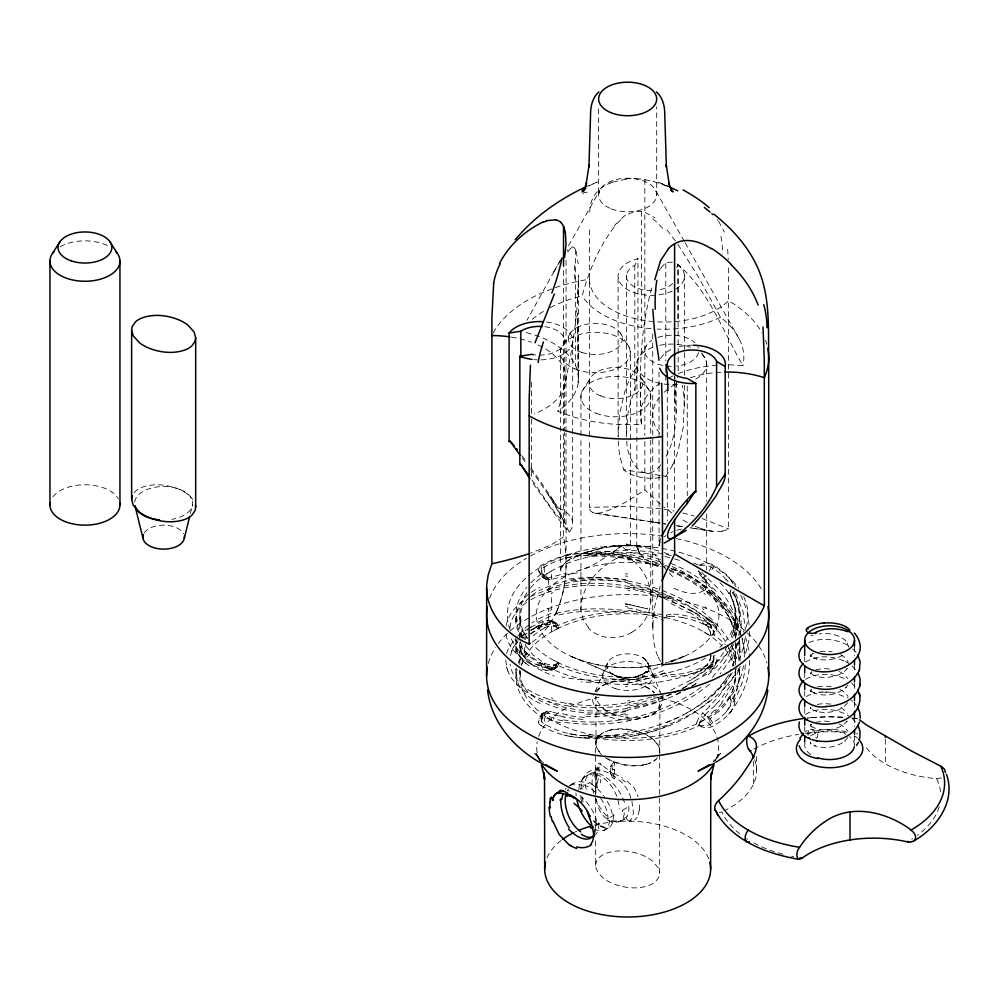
<?xml version="1.0" encoding="UTF-8"?>
<svg xmlns="http://www.w3.org/2000/svg" width="999" height="999" viewBox="0 0 999 999"><rect width="100%" height="100%" fill="white"/><g stroke="black" fill="none" stroke-linecap="round" stroke-linejoin="round"><path stroke-width="0.75" stroke-dasharray="5 3.75" d="M521.715 638.124A5.42 3.134 0 0 1 522.102 637.812A2.385 1.374 0 0 1 522.964 637.537C516.758 631.605 514.735 622.627 515.946 614.31M566.058 260.377L566.008 431.431M588.511 627.647L583.216 619.642L580.943 610.352L580.956 437.125M580.956 435.564L580.956 394.992L582.042 391.358L589.847 379.008M659.64 754.382L659.64 873.238L658.99 876.835L655.794 881.418A23.027 13.299 0 0 1 648.476 885.638C636.738 889.547 623.688 888.024 612.387 883.403A43.606 25.175 0 0 1 603.321 878.158L598.314 873.064L595.766 867.394L595.591 840.796M595.591 829.982L595.591 785.177L595.591 786.213M626.535 436.888L626.46 275.062M630.381 545.117L630.381 441.046M630.381 439.485L630.381 352.497L629.645 348.364L620.092 332.779M636.75 546.803L636.975 361.988L638.486 358.017L646.166 345.916M652.722 627.659L652.734 330.207M678.021 319.043L678.021 264.847L676.76 267.557M722.327 531.093A62.113 34.64 55.4 0 0 728.621 528.883L728.608 372.003M728.608 369.155L728.421 265.996M739.372 638.623L739.36 654.095M739.372 675.274L739.36 667.419M515.946 621.952L515.959 621.053M651.798 287.962C639.572 332.13 638.935 378.721 641.683 424.163A116.159 67.07 0 0 1 557.854 411.188A87.125 50.3 0 0 0 525.861 332.467M735.526 652.434L735.501 654.058M739.372 615.746L739.36 623.613M519.792 652.434L519.817 651.585M589.51 229.857L589.497 436.051M657.779 697.027L659.914 703.708L659.752 752.971C660.701 747.09 656.555 741.882 652.185 738.486A43.606 25.175 0 0 0 643.106 733.241C632.479 728.87 620.367 727.309 609.165 730.394M595.866 784.315L596.066 776.173M676.173 382.942L676.173 412.412C675.998 428.608 672.739 445.167 664.56 459.303M848.713 646.316L848.713 647.09L847.027 642.095L847.389 642.732L844.58 639.672C837.362 634.203 827.721 632.604 818.905 634.015M744.355 657.08L744.068 648.501L742.157 637.874M578.483 281.094C577.297 325.112 569.567 368.806 557.854 411.188M735.501 623.563L735.526 621.952A113.099 83.641 0.2 0 0 729.944 593.006M652.747 625.324L654.77 606.443L660.739 584.178M595.841 771.44L595.604 777.534M739.347 640.496L737.599 653.508L733.641 665.247M745.316 664.635C744.492 682.379 736.625 699.225 725.336 712.737A73.164 42.245 0 0 1 718.818 718.83L710.976 724.1A9.953 5.744 0 0 1 696.89 724.1M515.959 651.535L515.946 652.434L515.946 638.598M519.817 621.091L521.353 629.195L526.573 636.763A2.298 1.336 0 0 0 525.811 637.05M631.73 632.267C643.806 625.774 651.348 612.187 650.836 598.538A49.413 44.655 29.2 0 0 634.04 561.45M749.662 660.277C749.837 680.082 741.183 699.05 728.833 714.048A75.774 43.744 0 0 1 722.065 720.354L713.948 725.823A10.315 5.957 0 0 1 699.362 725.823M659.914 703.708L657.941 709.777A23.489 13.561 0 0 1 645.104 717.207L630.719 718.194L615.771 715.084A29.046 16.771 0 0 1 601.498 706.842L597.102 701.036L595.879 696.44L596.041 745.291L597.427 749.1L601.71 754.457M577.447 302.297L578.533 275.125L578.246 382.717L577.534 312.987L578.471 376.773M589.86 212.35C589.223 199.263 597.739 187.3 610.177 183.192M595.641 772.864L595.591 775.861L595.591 754.332M749.537 631.393L748.963 640.334L744.804 656.48M716.97 660.489C713.848 674.712 695.279 678.783 685.002 686.6M555.769 667.282L555.956 664.847A10.315 5.957 0 0 1 541.371 664.847C532.867 659.715 523.913 653.121 520.854 643.219M639.497 810.039L639.348 803.246A73.439 59.241 -6.1 0 0 639.06 801.398M740.059 661.176L740.321 652.809L739.148 642.407M541.433 719.892L542.807 715.009L547.002 711.113M595.591 752.796L595.741 741.733L598.389 736.625M595.591 865.509L596.228 861.912L599.437 857.329A23.027 13.299 0 0 1 606.755 853.109C618.481 849.212 631.53 850.723 642.832 855.344A43.606 25.175 0 0 1 651.91 860.589L658.079 867.544L659.64 873.238M659.477 753.134C660.426 747.24 656.281 742.045 651.91 738.636A43.606 25.175 0 0 0 642.832 733.403L627.497 729.345L614.697 729.307M713.86 659.527L712.749 663.686L710.239 666.758L701.61 670.716L684.115 675.674L669.542 676.635A5.42 3.134 0 0 1 667.107 675.973M636.738 546.715L645.916 547.652L661.176 551.585M744.917 638.898L743.094 648.738L738.049 662.487M506.143 625.973C507.779 614.273 516.783 604.907 526.573 599.063M509.977 627.859C510.876 617.257 518.144 608.391 526.573 602.459M626.398 433.129L627.971 413.249L630.769 401.273L634.802 390.484L637.949 367.045L637.949 258.654A33.192 19.156 0 0 0 621.952 285.165A33.192 19.156 0 0 0 668.918 292.432A33.192 19.156 0 0 0 678.021 264.847L678.196 373.389M676.173 412.412L674.874 396.69L677.572 375.337M598.314 778.608L596.153 787.824L595.604 778.059M740.259 634.153C742.694 619.88 739.859 604.982 733.154 592.22A5.42 3.134 0 0 0 734.277 590.933M524.35 639.435L524.637 638.373A5.232 3.022 0 0 1 525.749 637.025M743.506 665.659C741.196 679.882 734.265 693.019 725.037 703.97M713.174 659.427L713.523 657.567A9.615 5.032 -64.3 0 0 713.611 656.231A111.713 64.498 0 0 0 717.757 653.159M510.427 655.531L513.224 647.489L518.843 639.622M660.626 538.511A109.528 25.237 -39.6 0 0 659.515 541.808L659.078 546.078A33.192 19.156 0 0 1 660.489 541.62M596.665 769.405L597.902 767.182L598.813 770.753M735.526 638.186C739.173 623.051 736.725 606.755 729.507 593.006A5.232 3.022 0 0 0 730.631 591.67M738.698 669.492L732.791 685.814L721.69 702.647M190.397 513.623L192.545 504.92M659.527 541.795L659.078 546.078L659.04 438.911M542.145 714.622L541.795 715.996A9.615 5.032 64.3 0 0 541.708 717.207A111.713 64.498 0 0 1 516.383 670.229M550.312 307.555A116.159 67.07 0 0 1 582.142 295.879C588.836 271.166 598.876 246.853 614.622 226.473M738.348 642.432L731.33 658.578L720.279 673.751M733.915 643.905L725.449 661.425L712.15 677.622M506.605 653.433L509.128 647.002L517.07 636.65M730.681 591.683L731.018 589.485M556.081 612.699C566.82 589.098 568.244 562.137 563.536 536.875L563.536 432.53M557.055 610.526C563.086 596.465 565.721 581.131 566.071 565.884L566.008 432.979M595.154 691.633L608.066 661.912M511.488 651.423L512.237 649.712M512.462 649.188L513.224 647.489M651.698 290.572A24.888 14.373 0 0 1 628.071 281.393A24.888 14.373 0 0 1 634.802 265.422L637.949 258.654M597.302 738.149L596.016 741.57L596.041 745.291M672.664 464.922L666.046 476.286A33.192 19.156 0 0 1 664.61 476.673M596.628 692.095C605.506 678.009 626.211 680.232 639.997 684.602A29.046 16.771 0 0 1 654.283 692.856A43.182 24.925 0 0 0 639.997 684.615M816.87 738.149C821.19 731.006 810.139 725.861 805.519 731.93M554.108 271.328L526.96 320.329M554.47 270.679L562 257.892M553.371 272.64L561.713 257.854M568.531 245.754L599.612 190.647L598.613 194.992L598.613 106.706M726.473 685.414L716.52 699.437M728.958 707.704L726.335 711.538M732.567 708.84L731.093 711.163M730.007 686.301L719.305 701.136M716.807 757.979L719.055 754.17L715.896 759.265L720.554 753.471L713.286 761.55M740.309 666.47C711.575 716.545 650.149 737.125 595.204 738.273C597.514 740.846 553.034 733.503 570.791 736.575M847.676 702.747L843.643 707.017C835.664 712.337 825.274 713.698 816.046 711.276L816.658 711.45L812.274 709.615L812.999 710.077L810.401 707.779L810.539 708.728L810.601 707.404L810.289 708.541L811.625 706.817M728.721 674.637C717.831 692.307 700.848 705.519 682.729 715.197M570.679 332.779L561.138 348.364L560.389 352.497L560.414 570.117C563.436 576.798 573.301 573.626 578.821 572.527M659.24 270.379L660.389 268.681M732.392 672.627C716.957 696.415 692.007 712.287 666.171 722.801M847.701 685.214L845.591 687.911L846.066 687.424C836.575 695.441 824.787 696.852 813.573 692.831L820.291 692.157M637.949 367.045L635.589 368.756L629.894 378.796A109.528 106.119 66.5 0 0 624.75 391.845L619.68 413.611L618.106 436.838L618.094 276.523M847.776 737.612L844.767 741.171L845.229 740.734C836.825 747.502 824.749 749.1 814.597 745.766L815.271 746.041L810.476 742.869L810.888 743.793L810.526 742.145L810.301 744.005L811.613 741.82L810.851 742.394M637.1 817.257L635.826 818.768A10.302 8.954 8.5 0 1 635.177 819.305M660.776 268.144L662.037 266.621A15.509 10.34 -69.2 0 1 665.796 263.424A15.247 10.127 -69 0 1 669.305 262.213L673.139 262.35M846.752 721.628L847.189 721.066C840.571 729.07 828.521 731.043 817.706 729.22L811.538 726.673L812.274 727.097L810.364 724.287L810.439 726.373L811.488 724.362L810.838 724.999M525.324 639.372L526.485 637.961A75.774 43.744 0 0 1 526.997 637.387M728.671 714.223L731.805 710.351M566.945 250.849L567.644 250.012M846.79 669.055L847.252 668.506C840.708 676.798 827.11 678.546 817.694 676.723L812.187 674.525L810.401 671.94L810.414 673.975L811.55 671.778L810.926 672.439M660.676 464.847C643.319 487.574 626.073 458.304 626.823 440.659M627.197 816.583L618.418 822.09M617.257 223.376L622.002 218.631M134.153 492.619L135.477 491.221A23.027 13.299 0 0 1 142.782 487C154.52 483.104 167.57 484.627 178.871 489.248A43.606 25.175 0 0 1 187.949 494.48L192.957 499.575M598.114 736.775L599.712 735.227A23.027 13.299 0 0 1 607.03 731.006M657.392 757.916L655.794 759.477A23.027 13.299 0 0 1 648.476 763.698M690.122 528.159L691.158 527.072M715.346 705.369L705.069 714.572A10.527 4.57 49.9 0 1 710.002 718.756L717.744 711.812M563.536 536.875L551.311 544.805L530.469 553.234M714.635 710.301L707.155 717.07M709.652 706.618L702.397 712.961A9.953 4.371 50.2 0 1 710.976 724.1M811.5 689.422L810.152 691.221L810.639 689.909L810.501 691.233L810.364 689.872L810.851 691.183L810.326 690.272L814.285 693.144L808.091 695.454L803.845 698.214M525.312 634.577L527.035 633.141M517.869 635.951L527.597 628.958M612.837 552.472L619.455 547.14L624.65 545.129L651.136 546.903L628.071 544.892M520.891 637.587L526.972 632.667M705.431 696.603L703.933 697.876M555.044 668.418C548.276 673.738 539.86 667.794 533.216 665.284C520.317 658.978 507.467 648.176 505.919 633.029M710.976 663.124A9.953 4.371 50.2 0 1 705.444 666.133L704.707 666.733L710.976 663.124A9.953 5.744 0 0 0 711.837 655.569M704.757 666.695L689.347 677.859M709.565 684.228C668.806 717.432 612.887 729.844 561.326 721.89M714.035 664.897A10.152 4.408 49.9 0 1 708.204 667.594L691.558 679.695M713.436 761.688L715.621 759.864L713.548 761.475M707.454 668.294L708.229 667.669A10.065 5.807 -60 0 0 714.01 656.393A10.315 5.957 0 0 1 713.948 664.847L692.632 679.195L670.304 690.396M530.794 633.878L538.798 628.833M700.886 687.387C661.987 715.908 611.138 727.022 563.611 719.954M805.406 662C817.369 654.607 833.241 655.769 845.616 661.65M703.858 590.521C693.618 596.628 680.781 591.733 670.991 586.9M543.618 712.824L539.785 716.67L538.523 722.714M617.382 548.626L622.614 545.604M644.842 441.546L644.842 489.935C631.018 499.125 616.82 508.728 600.524 512.787A87.737 22.702 -45 0 1 592.757 512.662M805.481 714.447C818.618 706.543 836.25 708.328 849.063 716.108M530.881 630.369L536.013 627.36M805.594 679.382C817.944 671.915 834.227 673.376 846.727 679.72M705.644 658.054L703.933 659.065A107.867 62.275 0 0 1 532.804 644.68M544.343 627.896A9.953 5.744 0 0 1 558.429 627.896A9.953 5.744 -60 0 0 552.897 623.151L552.822 623.189A9.953 6.856 72.1 0 0 544.343 627.896L536.5 633.166A73.164 42.245 0 0 0 530.819 638.336M530.744 630.282L534.015 628.483M556.593 667.544C537.824 671.378 516.096 654.12 510.539 636.375M569.405 785.676L574.45 782.766M595.666 825.748L599.075 823.775L598.876 822.327M614.235 815.022L607.367 818.993C600.449 815.084 597.527 806.855 596.378 799.4M622.527 810.239L629.395 806.28L629.457 806.955M541.371 573.626A10.315 5.957 0 0 1 541.371 565.209C554.857 557.792 570.254 552.684 585.764 553.421M544.343 575.062A9.953 5.744 0 0 1 544.343 566.933C557.367 559.765 572.24 554.832 587.212 555.544A5.232 3.022 0 0 1 589.572 556.193C613.111 555.494 636.775 559.153 659.04 566.833M530.756 599.825C564.048 581.63 604.532 583.079 640.559 591.046M582.904 777.884L590.409 773.563M703.933 720.042L696.578 723.913A9.953 6.231 -55.3 0 1 696.678 722.589M603.821 830.494L610.239 826.81M842.432 655.307C834.602 659.889 824.874 661.076 816.121 658.778L816.757 658.99L812.399 657.167L813.099 657.654L810.127 654.707L810.813 656.418L810.938 654.507L809.939 656.306L813.273 653.296L812.549 653.621M628.346 214.048L634.752 211.563L641.62 211.363A14.61 9.965 20.4 0 1 644.23 211.95L654.857 217.757M589.035 185.889L597.315 181.968L585.489 187.05M536.001 627.472L549.925 622.14L556.593 623.476M532.742 629.133L537.237 626.848M530.394 596.765C571.778 576.96 621.028 581.093 663.486 595.304M530.669 627.147C537.949 624.325 547.34 616.833 555.044 622.614M558.741 628.096L551.386 631.967L551.386 623.638L552.822 623.189M678.146 717.394C643.269 732.754 601.211 741.832 564.035 732.392A73.164 42.245 0 0 1 553.483 728.633L544.343 724.1A9.953 5.744 0 0 1 544.343 715.971M539.972 625.436L550.412 621.503M616.445 558.528C597.215 568.319 580.382 587.912 580.943 610.352M619.717 676.91L627.659 677.821L635.601 676.91L663.186 665.434M671.365 661.875L685.564 655.756L665.284 662.974M808.878 642.569C821.34 637.25 836.275 638.885 847.964 645.429M639.185 675.799L640.821 675.099M941.533 777.909L936.662 778.683A91.271 52.697 0 0 1 864.31 744.867M571.141 247.103L573.738 247.153L575.561 249.5A14.61 4.433 89.2 0 1 576.223 251.224M545.666 625.699L551.386 623.638M701.111 564.398L701.947 564.123M556.73 663.91L556.043 664.148M554.208 665.659L553.371 665.933M547.102 578.271L563.761 573.876M547.102 608.766L548.663 608.229L548.663 622.065M612.899 182.13L626.336 179.121M549.887 610.302L551.386 609.802L551.386 593.156L552.922 592.669M565.971 575.699L549.887 579.82A9.953 6.856 72.1 0 1 544.343 566.933M663.623 695.741C628.683 707.854 590.247 711.675 554.033 703.184C536.051 698.351 515.634 689.859 508.054 671.49M618.481 557.729L623.251 556.868A13.774 12.762 41.1 0 1 630.444 559.727M646.053 764.46L648.751 763.536A23.027 13.299 0 0 0 656.068 759.315M550.249 591.071L548.663 591.583L548.663 577.747M651.548 697.077C618.206 706.755 581.843 709.178 548.301 699.025C531.755 693.656 512.986 683.054 510.064 664.235M596.578 549.238C584.203 553.571 565.471 556.243 560.414 570.117L562.762 564.947L566.058 561.987L582.729 553.434L603.321 547.777L626.223 545.154M815.833 669.767L823.7 668.531L832.117 669.268M815.821 722.277L823.738 721.041L832.105 721.778M565.821 558.141C597.34 551.111 630.681 556.455 660.963 566.57M612.1 729.62L606.755 731.156A23.027 13.299 0 0 0 599.437 735.389M646.328 764.297L640.534 765.546M817.282 704.37L824.113 703.508L832.142 704.233M565.796 555.544C598.314 549.063 632.417 554.445 663.548 564.797M662.587 663.711C631.88 670.666 598.613 668.855 569.755 655.756L616.133 675.799M817.532 686.812L824.837 686.013L832.617 686.825M601.673 548.101L603.321 547.777M629.807 700.474L627.659 700.873M629.807 730.956L627.659 731.355M629.882 702.697L627.659 703.096M627.659 684.228L625.511 684.59M627.659 714.71L625.511 715.084M627.659 686.45L625.436 686.825M627.659 716.932L625.436 717.307M643.681 764.922C633.216 767.082 622.202 765.509 612.387 761.45A43.606 25.175 0 0 1 605.357 757.692M587.212 735.476L585.676 735.626M617.507 735.077L588.673 736.45A111.713 64.498 0 0 0 699.038 725.624A9.615 6.019 -55.3 0 1 699.138 724.3M819.954 651.336L832.142 651.735M615.272 545.941L604.183 546.903L620.142 545.479M626.311 544.992L627.247 544.892M821.84 692.032L834.377 692.856L848.014 697.964M719.317 812.587L721.902 811.9A111.176 64.186 0 0 0 741.733 835.301M819.854 692.195L822.214 691.995M813.061 635.701L810.813 635.639M671.141 614.248L669.542 614.397A5.107 2.947 0 0 0 666.42 615.446M669.642 616.371L668.106 616.52A4.933 2.847 0 0 0 665.084 617.532M584.178 737.761L585.776 737.599A5.107 2.947 0 0 0 588.898 736.563M585.764 553.458A5.42 3.134 0 0 1 588.211 554.083C612.562 553.209 637.075 556.843 660.164 564.647M615.871 545.904L639.447 545.904M637.762 765.671L624.712 764.859L612.662 761.3A43.606 25.175 0 0 1 607.792 758.865M590.796 555.057L591.595 555.057M596.103 555.057L596.828 555.057M634.752 178.771L636.138 178.809M584.415 717.494L566.508 715.434M582.867 719.53L563.761 717.157M830.281 692.22L826.198 691.945M598.101 763.411L601.835 765.234M851.847 718.056A114.997 66.396 0 0 1 853.308 718.219L857.991 718.855M660.814 508.778L629.969 506.406L589.497 507.355L589.497 438.898M853.308 718.219L857.629 718.818M605.094 827.509L598.963 825.074L593.169 820.079M856.505 733.703L857.816 733.89M565.546 703.171L566.708 703.346M570.279 703.895L571.366 704.058M636.525 367.432L637.687 367.62M620.404 458.454L623.638 469.717L659.989 475.349M661.5 475.574L666.046 476.286M676.211 525.649L683.753 526.823L676.148 525.649M691.296 527.996L712.399 531.293L691.258 527.996M664.173 509.265L674.1 511.026M625.436 573.726L627.659 574.1M625.436 604.208L627.659 604.582M625.511 575.948L627.659 576.323M625.511 606.43L627.659 606.805M627.659 557.442L629.882 557.842M627.659 587.936L629.882 588.336M627.659 559.665L629.807 560.064M627.659 590.159L629.807 590.559M682.567 617.519L691.271 619.605A73.164 42.245 0 0 1 701.835 623.376L710.976 627.896A9.953 5.744 0 0 1 710.976 636.026A9.953 5.744 60 0 0 705.444 624.899L697.739 618.818M572.752 734.49L569.218 733.741M558.429 716.033L549.025 713.411M682.717 512.937L694.18 516.046M554.045 718.019L545.804 715.709M551.423 719.817L542.869 717.344A9.865 6.818 -72.6 0 0 541.358 725.823L550.824 730.519A75.774 43.744 0 0 0 561.763 734.415L567.032 735.788L561.463 734.327M640.484 591.033L662.437 597.589M557.579 713.498L551.436 711.725M653.833 181.543L668.506 186.563M553.371 625.099L554.208 625.374M555.931 626.848L556.73 627.122M699.387 725.149L698.576 724.887M701.885 726.885L701.223 726.673M549.562 669.255L536.013 663.673M525.824 645.716L532.904 654.782L544.343 663.124A9.953 5.744 0 0 0 558.429 663.124A9.953 5.744 60 0 1 552.897 667.881L552.484 667.744M552.922 698.351L551.386 697.876M552.172 667.644L539.173 662.399M550.199 669.455L550.187 669.467A10.065 5.807 60 0 0 556.018 664.884M550.249 699.962L548.663 699.45M551.386 711.713L549.887 711.213A9.953 6.856 -72.1 0 0 544.343 724.1M548.888 713.361L547.102 712.762A10.527 7.28 -72.6 0 0 542.869 717.344M702.185 518.581L728.608 528.871M664.085 552.534L671.378 555.194M699.762 528.134L694.442 526.011M663.773 598.089C680.619 606.793 705.843 612.812 713.86 631.493M664.897 565.334C697.864 577.397 730.082 599.075 744.08 632.442M664.847 595.829L689.735 607.017L707.292 618.256M668.893 569.58C700.037 582.242 730.269 604.47 741.595 637.35M670.791 568.631C700.024 580.656 728.621 601.023 740.172 631.58M583.066 786.55L583.766 786.862M669.293 570.729C698.214 582.804 726.523 603.458 737 634.19M592.132 665.434L613.111 674.375A20.742 11.976 0 0 0 642.557 674.437L642.881 676.485A20.704 13.137 5.7 0 0 648.95 667.295M665.684 185.277L668.393 186.426M671.091 187.587L658.004 181.968L666.283 185.889M672.452 601.348L691.558 611.338M592.794 512.624L590.372 510.689A62.113 16.071 -45 0 1 589.485 507.355M670.903 603.384L688.811 612.824M841.008 707.28L847.639 713.149M558.741 662.936L551.386 659.065M547.002 579.907L541.008 576.136L538.349 569.567M839.06 671.39L844.055 674.225L847.851 678.546M839.035 723.875L844.005 726.698L847.901 731.131M839.847 689.248L845.566 693.019L848.101 696.54M847.164 662.474L849.05 663.598M845.429 661.55L847.377 662.587M687.262 522.514L680.032 518.356M677.022 263.861C708.591 289.86 722.764 331.293 742.969 365.684A87.125 50.3 0 0 0 726.623 364.872M613.948 773.388L622.652 778.121M699.362 565.209A10.315 5.957 0 0 1 713.948 565.209L726.41 574.437L736.063 586.888M700.149 565.671A9.953 5.744 0 0 1 710.976 566.933L720.991 573.988L728.009 581.78M703.933 631.967L710.639 636.213A9.953 5.207 64.3 0 0 710.576 634.889M551.386 720.042L544.68 715.784A9.953 5.207 64.3 0 1 544.742 714.56M840.634 654.62L845.129 657.654L848.251 661.925M696.89 614.785L708.204 623.364A10.152 4.408 -49.9 0 1 714.035 626.136M607.517 769.342L603.246 766.233M671.94 512.999L663.91 506.98M627.022 780.881L634.153 787.824L638.136 796.802M708.254 618.968L715.496 625.224L716.97 630.531M706.093 617.37L709.49 619.88M539.697 759.864L543.831 763.074M705.069 606.942L706.655 608.229M702.397 608.553L703.933 609.802M851.185 700.112L852.622 701.286M706.655 591.583L708.204 592.882M660.376 504.12L644.842 489.935M703.933 593.156L705.431 594.417M852.072 665.821L857.204 671.54M851.51 682.879L856.767 688.398M852.097 718.343L857.179 724M633.691 561.8L632.966 561.176A27.223 27.135 -75.5 0 0 630.719 559.34M852.796 648.938L856.58 653.109M698.438 570.941L705.544 579.832L706.705 585.402L706.705 576.061M853.92 702.509L856.418 705.406M541.008 760.576L534.765 753.471L539.423 759.265L536.263 754.17L539.822 760.576M601.435 754.62L597.152 749.262L595.591 743.568M544.855 578.508L542.232 574.875L541.433 571.128M553.446 500.836L557.854 507.692A33.192 19.156 0 0 1 569.218 532.18L565.471 527.884A107.767 9.803 58.4 0 1 559.415 520.217L535.514 486.9A109.528 9.965 58.4 0 1 531.705 481.268M716.146 591.158L702.397 578.071A9.953 4.371 -50.2 0 0 705.606 575.599M667.032 229.97L675.436 240.871M717.27 219.518L717.956 220.379M522.09 457.854L527.135 464.423M726.198 579.32L728.121 581.768M522.002 455.744L527.097 462.612M730.694 579.308L734.165 585.751M530.781 469.368L550.561 498.164M718.631 221.266L724.412 232.118M530.906 467.882L543.481 485.889A109.528 9.965 58.4 0 1 550.786 496.778L552.559 499.488M541.783 576.086L542.757 577.472M677.871 244.318L698.663 277.372L720.516 317.282A116.159 67.07 0 0 1 742.969 365.684M531.992 480.044C542.282 493.781 551.86 512.012 564.385 522.277L564.348 432.492M548.001 494.243L555.282 505.556M550.786 496.79L557.854 507.692L569.218 532.18M551.086 498.963L564.385 522.277L555.794 506.381M641.42 378.184L649.1 390.284L650.611 394.268L650.736 438.648M701.648 352.909L705.544 359.091L706.63 362.724L706.68 501.323M684.327 241.408L655.706 190.647L656.705 194.992L656.705 106.706M685.089 242.745L739.859 340.222M641.633 557.217L641.208 556.418M735.801 593.656L743.019 611.563L745.479 630.182M936.662 778.683L938.398 782.754A111.176 64.186 0 0 1 940.746 794.317M636.838 547.127L637.537 548.626M637.225 547.976L638.236 550.124M539.959 760.614L536.288 752.859L538.961 758.828M740.821 595.054L747.14 611.101L749.275 625.923M525.699 645.441L525.224 644.38M637.724 549.025L639.298 552.459M640.222 554.42L638.336 550.362M661.4 694.48L648.239 663.636M630.856 798.251C625.898 774.6 580.444 752.06 581.043 790.808M734.352 700.187L734.627 701.111M730.681 699.35L730.943 700.237M524.637 652.647L524.375 651.76M520.966 651.823L520.691 650.898M611.151 774.987L610.701 773.463M505.656 660.089L507.504 669.992M506.306 666.758L509.24 674.687M745.529 636.8L749.075 651.336L749.462 657.292M576.223 251.224L578.159 263.798M631.93 801.26L633.441 813.036L632.142 817.844L629.732 820.903L631.63 820.966A7.755 6.831 12 0 0 635.127 819.255M583.079 802.16L581.281 793.855M742.02 638.773L745.316 655.918M713.174 631.605L713.523 633.466A9.615 5.032 64.3 0 1 713.611 634.802A111.713 64.498 0 0 1 725.274 644.63M520.741 642.657L520.629 641.783M727.672 249.25L728.259 259.615M555.769 623.738L555.956 626.186A10.315 5.957 0 0 0 541.371 626.186L533.241 631.643A75.774 43.744 0 0 0 530.569 633.865M595.591 786.912L595.829 794.405M739.272 634.877C737.924 611.288 723.164 590.696 705.069 576.46A10.152 4.408 -49.9 0 0 706.156 575.724M595.829 793.693L595.591 785.177M618.244 441.009L618.331 442.669A107.767 104.408 66.5 0 0 620.379 458.454M515.959 669.979L515.946 669.08L515.946 676.723M596.241 770.429L596.241 770.204A11.376 1.798 83.5 0 1 596.316 767.669M735.501 636.975L735.514 637.787M672.689 464.935A109.528 106.119 66.5 0 0 677.809 451.873L683.341 426.81L684.228 401.049A107.767 104.408 66.5 0 0 682.192 385.264M640.284 383.554L640.409 417.894M706.68 513.773L706.693 569.83M684.415 275.125L684.44 351.311M684.44 352.635L684.452 376.011M684.452 385.177L684.452 406.88M659.015 372.103L659.028 437.362M564.31 339.61L564.348 430.944M885.339 739.21L885.339 763.798M854.495 646.341L854.495 655.606M854.495 664.872L854.495 672.589M854.495 683.403L854.495 691.121M854.495 701.935L854.495 708.104M854.495 717.369L854.495 726.635M854.495 735.901L854.495 745.167A24.888 14.373 0 0 0 849.537 736.563M804.707 657.142L804.707 661.775M804.707 672.589L804.707 678.771M804.707 691.121L804.707 697.302M804.707 708.104L804.707 714.285M804.707 726.635L804.707 731.268M756.58 756.505L756.58 770.566M753.471 761.363L753.471 784.203M735.526 615.022L735.526 640.946M735.526 642.469L735.526 667.569M735.526 669.904L735.526 675.998M687.262 386.163L687.262 495.791M674.874 376.611L674.874 381.431M674.874 382.792L674.874 396.69M674.6 375.874L674.6 378.808M674.6 380.282L674.6 510.202M667.307 372.115L667.307 378.309M667.307 379.87L667.307 520.966M665.796 263.461L665.796 360.726M665.796 367.994L665.796 372.34M665.796 375.249L665.796 379.608A87.125 50.3 0 0 0 662.537 381.593M650.736 440.209L650.749 602.097M644.842 179.67L644.842 435.502M641.62 211.363L641.62 327.51M634.802 265.422L634.802 390.484M575.561 249.5L575.561 365.646M572.677 341.059L572.677 523.976M563.536 270.629L563.536 431.019M551.386 579.32L551.386 570.991L544.68 575.237A9.953 5.207 -64.3 0 0 544.742 576.473M531.58 382.155L531.58 417.657M531.58 419.205L531.58 476.336M519.792 615.022L519.792 637.087M519.792 642.469L519.792 664.547M519.792 669.904L519.792 675.998M60.202 246.753A35.002 20.205 0 0 1 109.69 246.753M52.835 496.915A35.002 20.205 0 0 1 86.701 484.765A35.002 20.205 0 0 1 118.294 498.813M134.678 502.072A29.046 16.771 0 0 1 162.263 486.525A29.046 16.771 0 0 1 192.283 500.487A29.046 16.771 0 0 1 171.828 519.355M144.218 532.966A20.742 11.976 0 0 1 164.385 525.174A20.742 11.976 0 0 1 183.554 533.766M939.197 806.755A111.176 64.186 0 0 1 917.469 835.314M912.587 838.698A111.176 64.186 0 0 1 911.737 839.247M793.593 856.705A111.176 64.186 0 0 1 791.52 856.293M782.929 854.245A111.176 64.186 0 0 1 752.809 842.394M747.464 839.235A111.176 64.186 0 0 1 746.615 838.698M753.733 749.063A111.176 64.186 0 0 1 798.538 734.352M805.306 733.341A111.176 64.186 0 0 1 848.263 732.704M754.57 759.577A91.271 52.697 0 0 1 724.887 810.476M807.866 734.078A33.192 19.156 0 0 1 848.413 732.766M854.682 736.013A33.192 19.156 0 0 1 857.529 738.199M810.788 754.582A24.888 14.373 0 0 1 804.969 743.119M810.489 735.963A24.888 14.373 0 0 1 845.903 734.315M808.129 735.339A5.807 3.784 67.3 0 1 811.825 729.645A5.807 3.784 67.3 0 1 815.983 738.074M547.027 857.791A82.979 47.902 0 0 1 561.238 840.371M574.45 832.329A82.979 47.902 0 0 1 576.76 831.255M594.542 825.162A82.979 47.902 0 0 1 708.741 858.903M612.025 765.209A32.28 18.631 60 0 0 614.435 778.433L614.447 761.912A6.543 3.771 60 0 0 612.025 765.209A5.47 2.635 7.1 0 0 610.514 766.857M614.135 778.783A8.467 6.506 -28.7 0 1 611.463 774.937M610.851 766.82A5.832 4.408 -35.2 0 1 614.535 762.137M598.925 823.663A28.434 14.498 66.2 0 1 595.441 834.864M580.032 795.604A28.434 14.486 53.8 0 1 596.815 821.503M567.257 790.634A28.434 18.307 53.7 0 1 569.53 791.046M590.684 783.516A28.434 14.348 54.2 0 1 604.807 797.439M607.217 801.273A28.434 14.348 54.2 0 1 612.212 814.073M613.274 814.385A28.434 13.674 62.8 0 1 605.481 828.546M589.16 782.342A28.434 18.294 53.6 0 1 590.634 782.966M567.682 790.346A28.434 18.469 54.2 0 1 568.331 788.86M570.991 785.214A28.434 18.469 54.2 0 1 589.135 783.865M609.402 820.416A28.434 14.273 54.4 0 1 594.093 829.095M583.578 784.69A28.434 18.219 53.4 0 1 595.279 792.207M600.661 798.388A28.434 18.219 53.4 0 1 607.991 819.28M576.186 795.778A28.434 14.523 66.3 0 1 575.961 792.956M578.783 789.535A28.434 18.344 66.2 0 1 599.899 775.961A28.434 18.344 66.2 0 1 619.28 808.99M622.589 810.276A28.434 14.298 54.4 0 1 622.702 811.688M624.3 812.924A28.434 14.123 55 0 1 611.738 821.365M612 822.152A28.434 13.824 63.8 0 1 607.042 819.53M606.93 816.083A28.434 14.373 65.9 0 1 595.092 797.489M593.731 793.306A28.434 14.373 65.9 0 1 596.128 770.217M600.724 782.816A31.194 4.608 75.5 0 1 600.249 779.432M586.238 789.41A28.434 14.373 54.1 0 1 599.862 773.95A28.434 14.373 54.1 0 1 625.149 804.657M582.017 789.385A28.434 18.257 66.5 0 1 582.13 787.736M597.589 824.512A28.434 18.069 67 0 1 592.832 820.841M581.843 802.259A28.434 18.069 67 0 1 580.382 794.58M580.319 789.397A28.434 18.069 67 0 1 580.407 788.423M605.182 827.846A28.434 14.248 65.5 0 1 598.226 824.949M629.532 821.415A4.608 4.021 15.1 0 1 626.448 817.407M624.937 819.23A26.798 21.816 78.9 0 1 607.679 818.656M597.414 787.624A34.303 20.954 68.1 0 1 597.777 768.156M594.979 777.909A18.357 5.707 -81.1 0 1 595.192 769.892M610.864 773.413A31.781 23.814 -36.6 0 1 610.913 766.807M599.038 771.74A14.461 2.66 81.9 0 1 599.013 766.395M599.7 762.949A23.452 3.047 43.2 0 1 600.986 763.711M614.76 770.192A40.572 11.239 25.1 0 1 612.587 768.83M613.249 773.75A42.408 19.156 18.3 0 1 609.303 771.328M621.94 779.707A22.265 7.393 30.6 0 1 625.499 781.917M639.235 810.052A22.777 18.357 -16.3 0 1 636.887 817.182M597.19 773.039A24.113 7.355 -75.4 0 1 596.44 779.595M565.247 789.535A28.434 18.469 65.8 0 1 566.146 788.411M570.004 785.414A28.434 18.469 65.8 0 1 583.091 785.951M628.758 806.493A28.434 13.536 58.6 0 1 627.022 816.358M653.284 696.74A90.971 52.522 0 0 1 716.558 758.303M539.785 760.726A90.971 52.522 0 0 1 537.175 741.708M538.611 736.375A90.971 52.522 0 0 1 602.022 696.74M719.904 582.742A107.867 62.275 0 0 1 719.904 647.315M527.672 638.398A107.867 62.275 0 0 1 527.022 592.607M530.419 588.074A107.867 62.275 0 0 1 660.376 555.681M664.76 556.555A107.867 62.275 0 0 1 670.504 557.879M674.625 558.965A107.867 62.275 0 0 1 679.994 560.576M735.152 670.853A107.867 62.275 0 0 1 627.659 738.273A107.867 62.275 0 0 1 520.167 670.853M521.266 665.759A107.867 62.275 0 0 1 660.376 616.658M664.76 617.532A107.867 62.275 0 0 1 721.977 645.779M724.899 649.038A107.867 62.275 0 0 1 734.053 665.759M642.557 674.437A20.742 11.976 0 0 0 642.444 657.442A20.917 13.237 6.1 0 1 648.95 667.145M671.403 568.781A91.271 52.697 0 0 1 718.868 616.907A91.271 52.697 0 0 1 665.571 662.961M659.552 664.397A91.271 52.697 0 0 1 536.451 613.149A91.271 52.697 0 0 1 665.571 567.095M642.856 676.473A20.704 13.112 5.4 0 1 627.884 679.432M627.659 679.395A20.917 13.324 5.5 0 1 613.249 674.437M710.951 655.619A9.953 5.744 -60 0 1 705.444 666.133C693.756 671.253 681.018 675.324 668.106 674.5A5.232 3.022 0 0 1 665.746 673.863A2.298 1.324 0 0 1 665.297 673.388M710.826 656.031A9.953 6.206 -64.5 0 1 705.556 666.633M552.971 622.789A9.953 6.219 -64.4 0 1 558.453 627.01M558.641 626.873A9.953 6.231 -55.3 0 1 558.728 628.096M694.08 681.418A113.099 74.713 -13.8 0 1 659.777 698.276M641.495 703.571A113.099 74.713 -13.8 0 1 630.069 705.781M627.422 708.353A113.099 63.337 -15.1 0 1 548.251 701.71M542.719 701.935A113.099 49.413 -9.5 0 1 520.879 670.891M521.64 664.46A113.099 43.894 0.3 0 1 529.458 654.782M526.386 654.395A4.883 2.822 0 0 1 524.75 652.647M537.912 628.458A113.099 48.514 8.8 0 1 544.692 625.237M520.217 651.598A113.099 45.367 5.1 0 1 520.629 644.155M522.852 638.91A113.099 45.367 5.1 0 1 524.213 636.85M554.283 676.148A113.099 43.894 -0.3 0 1 552.672 675.549M549.525 674.3A113.099 43.894 -0.3 0 1 544.992 672.302M542.12 670.891A113.099 43.894 -0.3 0 1 521.103 652.335M625.973 678.333A113.099 50.025 -10 0 1 561.975 677.01M663.511 670.704A113.099 63.961 -15.1 0 1 627.609 680.881M710.626 655.631A9.953 5.207 -64.3 0 1 710.576 656.143M524.125 651.76A36.513 21.079 0 0 1 525.824 645.566M544.53 714.385A9.953 5.22 56 0 1 549.974 711.713M729.507 593.006A2.298 1.336 0 0 1 728.746 593.294M710.976 566.933A9.953 4.371 -50.2 0 1 709.265 571.016M562.737 720.704A116.408 54.233 -11.6 0 1 553.134 718.681M702.509 577.497A9.953 5.232 55.9 0 1 697.677 570.729M712.399 592.882A113.099 80.357 9.7 0 1 734.627 636.95M736.001 643.993A113.099 83.641 -0.4 0 1 730.094 671.141M725.948 678.945A113.099 83.641 -0.4 0 1 708.94 698.813M709.54 700.699A113.099 77.51 -12.3 0 1 630.107 736.313M627.609 734.59A113.099 63.337 -15.1 0 1 588.311 737.225M590.234 734.477A4.933 2.847 0 0 1 587.2 735.426M567.37 714.722A113.099 51.036 -10.7 0 1 558.478 712.874M625.699 711.613A113.099 56.256 -13.3 0 1 586.713 714.173M687.112 686.088A113.099 64.211 -15.2 0 1 627.484 707.841M734.39 623.626A113.099 78.122 -11.9 0 1 730.356 639.248M727.846 644.879A113.099 78.122 -11.9 0 1 700.973 676.947M585.676 735.776A36.513 21.079 0 0 1 572.827 734.365M696.977 722.477A9.953 5.232 -55.9 0 1 702.509 713.536M589.522 556.218A2.298 1.324 0 0 1 590.022 556.668M722.252 702.859A116.408 82.617 -9.8 0 1 715.234 710.589M549.974 579.32A9.953 5.22 -56 0 1 544.53 576.635M588.186 553.596A113.099 63.574 15.1 0 1 627.609 556.193M571.453 580.943A113.099 52.835 11.7 0 1 625.874 581.955M627.484 583.191A113.099 64.198 15.2 0 1 697.202 611.276M699.325 612.787A113.099 78.122 11.9 0 1 724.837 640.659M727.846 646.153A113.099 78.122 11.9 0 1 733.766 663.436M735.576 669.08A113.099 83.641 -0.4 0 1 729.882 698.001M728.933 697.602A4.883 2.822 0 0 1 730.569 699.362M715.958 699.213A113.099 79.033 -11.1 0 1 709.078 706.33M735.139 654.058A113.099 82.168 -6.8 0 1 733.116 665.958M730.519 673.713A113.099 82.168 -6.8 0 1 724.837 684.952M735.913 643.406A113.099 83.641 0.4 0 1 735.726 652.447M708.94 592.22A113.099 83.641 0.4 0 1 735.401 637.961M630.107 554.72A113.099 77.51 12.3 0 1 664.073 563.299M672.177 566.57A113.099 77.51 12.3 0 1 709.54 590.334M731.193 700.237A36.513 21.079 0 0 1 728.758 707.654M552.897 667.881A9.953 6.856 -72.1 0 1 544.343 663.124M558.453 664.023A9.953 6.219 64.4 0 1 552.971 668.244M705.444 624.899A9.953 4.371 -50.2 0 1 710.976 627.896M705.556 624.387A9.953 6.206 64.5 0 1 710.826 635.002M689.372 612.337A113.099 76.511 13 0 1 698.363 618.406M629.957 587.387A113.099 71.291 14.9 0 1 672.989 600.749M548.251 589.31A113.099 63.337 15.1 0 1 627.422 582.679M521.153 621.216A113.099 49.563 9.6 0 1 523.139 605.406M525.561 601.648A113.099 49.563 9.6 0 1 542.482 588.985M558.828 614.934A113.099 49.863 9.9 0 1 625.986 612.874M627.609 610.127A113.099 63.986 15.1 0 1 663.523 620.317M532.23 664.622A113.099 47.178 -7.5 0 1 520.504 642.045M522.04 636.9A113.099 43.894 0.3 0 1 534.24 624.737M538.024 622.365A113.099 43.894 0.3 0 1 557.579 613.723M558.728 662.936A9.953 6.231 55.3 0 1 558.641 664.16M669.642 616.233A36.513 21.079 0 0 1 682.492 617.632M488.286 663.436A141.059 81.443 0 0 1 495.566 647.439M498.201 643.656A141.059 81.443 0 0 1 645.092 595.192A141.059 81.443 0 0 1 766.895 662.974M661.925 695.766A34.94 20.167 0 0 1 627.447 719.879A34.94 20.167 0 0 1 593.481 695.516M595.841 691.383A34.94 20.167 0 0 1 627.872 679.545A34.94 20.167 0 0 1 659.665 691.62M615.784 715.084A43.182 24.925 0 0 1 601.498 706.83M641.683 424.163A87.125 50.3 0 0 1 659.402 383.716M669.23 377.722A87.125 50.3 0 0 1 672.926 375.911M678.234 373.638A87.125 50.3 0 0 1 719.779 365.06M532.23 319.343A116.159 67.07 0 0 1 545.516 310.165M621.64 218.419A62.6 41.558 18 0 1 627.797 213.611M614.098 226.261A154.57 96.953 9.6 0 1 616.683 223.127M720.516 317.282A87.125 50.3 0 0 1 657.142 329.058M650.986 328.646A87.125 50.3 0 0 1 582.142 295.879M652.871 218.781A78.234 46.916 24.9 0 1 664.547 230.507M574.512 265.284A81.93 27.672 -89.9 0 1 574.712 280.532M567.782 251.91A61.389 17.832 -85.8 0 1 571.153 248.102M659.752 433.429A74.675 43.119 0 0 1 660.239 396.316M664.085 392.307A74.675 43.119 0 0 1 678.621 382.53M690.346 377.734A74.675 43.119 0 0 1 722.577 372.14M636.063 178.721A37.225 15.26 14.4 0 1 644.805 179.558M644.867 179.758A37.225 15.06 14.3 0 1 653.808 181.643M626.098 178.933A44.955 18.057 14.1 0 1 634.54 178.534M609.865 183.067A91.234 32.005 10.2 0 1 612.562 181.993M583.104 193.706A107.055 15.684 81.2 0 1 587.175 192.782M493.131 333.092A141.059 81.443 0 0 1 589.497 279.183A74.675 43.119 0 0 0 644.842 320.567A74.675 43.119 0 0 0 728.608 300.711A141.059 81.443 0 0 1 761.887 332.567M765.484 340.272A141.059 81.443 0 0 1 766.807 344.23M720.953 236.388A103.596 46.466 -68.9 0 1 722.589 253.833M537.949 344.942A74.675 43.119 0 0 1 534.178 414.011M511.438 337.125A74.675 43.119 0 0 1 531.518 342.295M489.597 598.339A141.059 81.443 0 0 1 526.648 558.191M530.519 555.981A141.059 81.443 0 0 1 665.858 536.638M676.385 538.598A141.059 81.443 0 0 1 762.062 590.322M701.748 353.921A35.002 20.205 0 0 1 695.316 379.245M677.722 384.228A35.002 20.205 0 0 1 638.935 371.366A35.002 20.205 0 0 1 653.733 346.99M659.677 345.342A35.002 20.205 0 0 1 692.27 347.952M698.488 352.547A26.923 15.547 0 0 1 676.348 366.084M671.278 366.308A26.923 15.547 0 0 1 647.065 356.993A26.923 15.547 0 0 1 651.673 340.397M657.891 337.437A26.923 15.547 0 0 1 694.817 342.769M697.739 346.74A26.923 15.547 0 0 1 698.264 348.102M743.681 596.653A120.317 69.468 0 0 1 745.217 629.795M738.81 641.608A120.317 69.468 0 0 1 625.511 684.477A120.317 69.468 0 0 1 514.935 639.298M510.102 629.795A120.317 69.468 0 0 1 591.708 548.738A120.317 69.468 0 0 1 738.81 588.448M611.625 552.559A49.738 20.629 -37.8 0 1 579.982 570.317M626.423 543.943A30.232 6.431 -30.6 0 1 627.185 544.068M601.086 546.178A49.738 5.957 -18.4 0 1 600.699 546.328M596.465 549.462A37.125 8.204 -16.3 0 1 601.448 548.339M641.445 555.744A19.143 1.374 62.7 0 1 640.859 554.532M643.493 557.529A27.223 4.933 59.4 0 1 642.519 555.631M672.727 576.573A49.413 20.592 53.4 0 1 655.094 554.645M698.176 570.978A33.304 15.097 27 0 1 704.295 590.771M637.999 548.488A27.622 1.811 47.9 0 1 638.586 548.975M616.395 558.391A27.647 26.299 85.5 0 1 618.443 557.617M631.793 632.355A33.304 28.209 -13.5 0 1 588.174 627.896M657.567 655.993A81.881 66.858 -60 0 1 652.946 625.299M660.539 661.538A62.113 50.712 -60 0 1 657.767 655.868M722.427 531.306A81.881 45.667 55.4 0 1 699.725 527.959M532.117 642.157A62.113 59.99 45 0 0 538.236 637.374L546.116 629.033A87.737 84.753 45 0 0 557.005 610.501M550.212 669.38A10.152 7.018 -72.6 0 1 541.283 664.897M556.043 665.771A10.115 6.344 64.6 0 1 550.287 669.817M708.216 623.413A10.065 5.807 60 0 1 714.01 634.64A10.315 5.957 0 0 0 713.948 626.186L704.495 621.49A75.774 43.744 0 0 0 693.556 617.594L684.527 615.434A37.812 21.828 0 0 0 671.141 614.098M708.303 622.889A10.115 6.331 64.7 0 1 713.848 633.591M709.989 718.768A9.865 4.283 49.9 0 1 713.96 725.823M699.412 724.2A10.115 5.307 -55.7 0 1 705.169 715.197M588.161 554.12A2.385 1.374 0 0 1 588.673 554.582A111.713 64.498 0 0 1 671.703 555.756M725.611 704.183A120.192 84.828 -9.4 0 1 718.343 712.112M547.127 578.171A10.152 7.018 72.6 0 1 541.283 565.159M547.202 577.697A10.115 5.295 -55.8 0 1 541.533 575.249M541.533 715.771A10.115 5.295 55.8 0 1 547.202 713.323M733.154 592.22A2.385 1.374 0 0 1 732.354 592.519A111.713 64.498 0 0 1 730.044 640.846M560.451 722.639A120.192 56.493 -11.3 0 1 550.524 720.466M714.035 565.159A10.152 4.408 -49.9 0 1 710.389 571.803M705.169 575.836A10.115 5.307 55.7 0 1 701.585 571.715M541.371 725.823A10.315 5.957 0 0 1 541.371 717.394M713.848 657.442A10.115 6.331 -64.7 0 1 708.303 668.144M550.224 621.615A10.065 5.807 -60 0 1 556.018 626.148M541.283 626.136A10.152 7.018 72.6 0 1 550.212 621.653M550.461 621.178A10.102 6.331 -64.4 0 1 556.031 625.262M556.181 625.162A9.615 6.031 -55.3 0 1 556.268 626.385A111.713 64.498 0 0 1 666.645 615.559M738.661 668.718A111.713 64.498 0 0 1 732.354 698.513M518.731 661.675A111.713 64.498 0 0 1 522.964 653.496M728.533 648.289A111.713 64.498 0 0 1 737.087 663.011M522.964 637.537A111.713 64.498 0 0 1 526.773 587.312M530.919 582.767A111.713 64.498 0 0 1 541.72 573.813A9.615 5.032 -64.3 0 0 541.783 575.049M693.706 563.011A111.713 64.498 0 0 1 699.038 565.409M696.278 683.254A116.771 76.873 -13.3 0 1 673.376 695.541M656.53 701.835A116.771 76.873 -13.3 0 1 630.144 708.004M627.434 710.539A116.771 65.509 -14.6 0 1 545.579 703.296M540.122 703.483A116.771 51.611 -9.2 0 1 517.182 669.879M516.171 669.093A116.771 46.104 0.3 0 1 516.383 668.106M518.256 663.249A116.771 46.104 0.3 0 1 525.774 653.995M522.764 653.621A5.057 2.922 0 0 1 521.078 651.81M535.539 627.16A116.771 50.3 8.2 0 1 539.472 625.212M516.346 651.56A116.771 47.577 4.9 0 1 517.582 641.508M519.218 638.224A116.771 47.577 4.9 0 1 522.352 633.953M525.849 663.548A116.771 46.104 -0.3 0 1 517.145 652.347M625.874 680.594A116.771 52.223 -9.7 0 1 581.293 681.817M664.859 672.789A116.771 66.134 -14.6 0 1 627.622 683.116M667.157 675.936A2.385 1.374 0 0 1 666.645 675.474A111.713 64.498 0 0 1 556.281 664.647A9.615 6.031 55.3 0 1 556.181 665.871M627.622 607.892A116.771 66.159 14.6 0 1 664.872 618.219M564.223 716.795A116.771 53.734 -10.6 0 1 558.903 715.684M625.624 713.848A116.771 58.441 -12.9 0 1 585.164 716.233M695.779 684.053A116.771 66.384 -14.6 0 1 627.497 710.077M738.261 623.663A116.771 80.282 -11.4 0 1 735.551 635.776M732.467 643.606A116.771 80.282 -11.4 0 1 707.03 675.774M733.566 592.22A116.771 85.789 0.2 0 1 739.422 621.952M668.106 725.736A116.708 72.328 -14.5 0 1 617.082 738.348M719.005 701.023A116.771 81.593 -10.3 0 1 715.034 705.232M738.998 654.108A116.771 84.316 -6.5 0 1 737.874 662.275M736.338 668.331A116.771 84.316 -6.5 0 1 728.358 685.838M739.747 643.169A116.771 85.789 0.4 0 1 739.56 652.447M711.75 590.671A116.771 85.789 0.4 0 1 738.86 635.489M630.182 552.497A116.771 79.67 11.9 0 1 662.424 560.177M670.878 563.349A116.771 79.67 11.9 0 1 712.262 588.748M586.85 551.523A116.771 65.759 14.6 0 1 627.609 553.983M569.218 579.07A116.771 55.02 11.4 0 1 625.786 579.707M627.497 580.956A116.771 66.371 14.6 0 1 657.417 588.773M662.187 590.484A116.771 66.371 14.6 0 1 699.887 609.677M702.022 611.226A116.771 80.282 11.4 0 1 728.433 639.872M731.543 645.516A116.771 80.282 11.4 0 1 737.212 661.263M739.422 669.08A116.771 85.789 -0.4 0 1 733.503 698.788M732.554 698.376A5.057 2.922 0 0 1 734.24 700.199M517.232 621.166A116.771 51.761 9.3 0 1 521.703 601.211M524.5 597.926A116.771 51.761 9.3 0 1 539.885 587.437M529.158 665.883A116.771 49.376 -7.3 0 1 517.082 639.422M519.193 634.927A116.771 46.104 0.3 0 1 534.378 621.366M538.598 618.993A116.771 46.104 0.3 0 1 554.657 612.15M556.031 613.286A116.771 52.06 9.6 0 1 625.886 610.614M691.857 611.076A116.771 78.147 12.8 0 1 697.215 614.547M630.019 585.164A116.771 73.451 14.3 0 1 661.126 593.306M666.57 595.342A116.771 73.451 14.3 0 1 674.537 598.713M545.579 587.737A116.771 65.509 14.6 0 1 627.434 580.481M734.889 701.111A37.812 21.828 0 0 1 732.367 708.791M584.178 737.911A37.812 21.828 0 0 1 570.866 736.45M520.429 650.898A37.812 21.828 0 0 1 522.302 644.268M660.576 358.541A33.192 19.156 0 0 1 673.388 348.564M679.02 346.778A33.192 19.156 0 0 1 692.195 345.192M664.31 536.888A33.192 19.156 0 0 1 665.971 535.539M670.754 532.654A33.192 19.156 0 0 1 673.001 531.643M676.76 530.319A33.192 19.156 0 0 1 682.404 528.971M672.627 283.591A24.888 14.373 0 0 1 656.605 290.234M660.164 477.584A33.192 19.156 0 0 1 623.638 469.717M546.59 322.015A33.192 19.156 0 0 1 572.077 344.393A33.192 19.156 0 0 1 533.941 359.628M544.817 326.698A24.888 14.373 0 0 1 563.836 343.756A24.888 14.373 0 0 1 534.353 354.795M811.762 717.607L807.367 718.069A114.997 66.396 0 0 1 844.492 717.357L829.607 716.795L811.762 717.607M653.596 522.115L593.893 512.962L665.584 524L653.596 522.115M647.34 608.816L625.449 603.746L647.34 608.816M712.924 622.439L710.364 620.604L713.623 623.026L712.924 622.439M811.513 691.558L810.776 690.958L811.463 691.533M810.901 708.691L810.339 707.379L810.901 708.691M616.558 675.961A20.742 11.976 0 0 0 648.388 666.333A20.742 11.976 0 0 0 618.031 655.232A20.742 11.976 0 0 0 616.558 675.961M615.159 688.498A25 14.436 0 0 0 652.659 675.998A25 14.436 0 0 0 615.159 663.498A25 14.436 0 0 0 615.159 688.498M611.376 208.878A29.046 16.771 0 0 0 656.63 196.179A29.046 16.771 0 0 0 614.972 179.907A29.046 16.771 0 0 0 611.376 208.878M574.85 368.868A35.002 20.205 0 0 0 630.194 354.595A35.002 20.205 0 0 0 581.118 334.053A35.002 20.205 0 0 0 574.85 368.868M581.93 352.41A26.923 15.547 0 0 0 622.315 338.948A26.923 15.547 0 0 0 581.93 325.499A26.923 15.547 0 0 0 581.93 352.41M596.016 413.236A35.002 20.205 0 0 0 650.736 398.176A35.002 20.205 0 0 0 600.786 378.346A35.002 20.205 0 0 0 596.016 413.236M600.599 395.841A26.923 15.547 0 0 0 642.682 384.253A26.923 15.547 0 0 0 604.27 369.006A26.923 15.547 0 0 0 600.599 395.841M625.586 549.35A4.146 2.398 0 0 0 631.805 547.277A4.146 2.398 0 0 0 625.586 545.204A4.146 2.398 0 0 0 625.586 549.35"/><path stroke-width="1.5" d="M486.6 675.998L486.675 585.177L488.161 575.112L491.87 563.723L491.895 318.094L493.681 283.216M486.6 587.799C486.8 613.199 506.58 634.765 529.145 644.043L529.17 398.414L530.444 365.209M763.011 327.073L764.31 360.239L764.347 605.869C747.751 644.692 702.01 661.95 662.499 664.672L662.474 416.883L661.625 383.229M550.087 802.534L550.324 798.763M945.479 772.602L944.542 769.305L941.982 766.832L912.062 751.323L866.358 724.924L859.615 719.817M854.432 633.016C879.882 664.46 813.935 686.937 799.675 659.502M860.239 718.169L859.752 712.324L857.567 707.13M131.631 330.032L132.268 326.436L135.477 321.853A23.027 13.299 0 0 1 142.782 317.632C154.52 313.736 167.57 315.247 178.871 319.867A43.606 25.175 0 0 1 187.949 325.112L194.118 332.068L195.679 337.762L195.679 507.13L195.03 510.726L191.82 515.322A23.027 13.299 0 0 1 184.515 519.542C172.777 523.439 159.728 521.915 148.426 517.295A43.606 25.175 0 0 1 139.348 512.062L133.179 505.107L131.631 499.413L131.631 330.032L133.179 335.739L139.348 342.694A43.606 25.175 0 0 0 148.426 347.927C159.728 352.547 172.777 354.071 184.515 350.162A23.027 13.299 0 0 0 191.82 345.941L195.03 341.358L195.679 337.762M131.631 499.413L132.268 495.816M860.002 684.752L860.027 678.583L858.228 673.314M567.032 796.528L567.12 795.766M552.822 800.436C552.747 796.528 555.369 791.408 560.027 793.493M725.187 366.471L716.595 361.513A24.888 14.373 0 0 0 690.546 350.025A24.888 14.373 0 0 0 667.357 363.399A24.888 14.373 0 0 0 687.262 378.446L695.853 383.404L695.853 491.795L695.129 491.383L687.262 503.508C681.842 509.802 676.773 516.421 672.502 523.538C669.48 527.272 662.662 542.307 673.189 537.874C691.695 525.449 707.941 506.755 716.595 486.563L725.324 473.951L725.199 474.812L725.187 366.471A33.192 19.156 0 0 0 693.343 345.204M767.756 689.934C764.285 721.116 742.319 747.065 715.759 762.237M564.597 257.555L566.033 244.343L565.372 232.617M654.782 279.82L660.476 260.839L668.518 248.576M825.986 706.505C839.547 706.156 856.131 699.999 859.852 685.539M859.702 686.288L860.151 684.003M859.789 738.461L860.064 731.418L858.191 725.736M859.477 669.517L860.114 661.638L857.691 654.857M184.291 538.324L189.673 516.533M799.462 721.99C797.127 728.845 802.359 735.664 808.503 738.236M550.461 798.076L551.386 797.065L552.534 799.275M713.935 764.972L710.789 777.259L710.639 869.08M535.014 342.794L554.358 294.056M801.66 680.481C817.382 695.616 849.537 690.671 859.103 670.629M858.965 671.016L859.615 669.118M859.502 721.965C852.622 739.984 828.596 744.605 811.9 739.61M661.975 580.731L674.6 554.058L674.6 519.268M716.807 812.062C712.225 808.715 716.071 802.197 719.642 799.612C728.184 791.77 735.988 783.116 742.794 773.726C748.925 764.048 766.183 743.293 748.863 736.238M661.837 535.689L669.018 523.126L679.17 509.128A107.767 24.825 -39.6 0 1 687.287 499.413L695.129 491.383M499.5 263.511C508.728 245.304 524.812 230.906 542.994 221.978M799.912 738.311L803.696 733.328M858.416 742.257L856.518 745.441M52.61 253.309L60.077 241.546M940.758 766.183L942.132 769.505A114.997 66.396 0 0 1 911.138 830.007C886.7 811.7 850.411 802.896 824.05 822.314C813.985 829.182 805.381 838.186 798.825 848.438C796.003 851.51 795.654 862.599 802.022 858.166A91.271 52.697 0 0 1 907.342 841.87A9.515 6.568 30.5 0 0 910.314 842.082M510.089 441.283C508.066 442.569 510.102 439.498 510.089 441.283L519.942 455.032M515.309 239.685C533.791 217.27 558.141 200.1 584.228 187.587M692.182 525.998L697.09 520.629A107.767 24.825 -39.6 0 0 705.207 510.914L715.671 496.466L722.727 483.978A109.528 25.237 -39.6 0 0 724.887 478.234L725.324 473.951M803.146 698.838C797.689 703.358 797.602 712.324 802.971 716.957M598.913 91.871C593.493 96.603 591.108 103.946 590.671 110.939L588.935 167.058L589.123 164.872L585.938 185.19L586.55 182.842L583.578 191.059L584.652 188.586L582.205 191.945L585.926 187.824M803.283 663.686C798.226 667.856 797.377 676.036 801.947 680.881M803.808 680.719C788.96 694.455 812.249 710.077 826.223 706.505M804.632 645.054C800.024 648.264 797.414 654.607 799.824 659.939M584.49 188.848L582.242 190.659L585.439 188.174M913.511 841.096C936.488 828.446 956.23 801.473 946.49 774.425M709.427 764.685L698.026 771.228L712.662 763.935M750.986 750.599L750.174 751.073A91.271 52.697 0 0 1 753.696 757.442M664.248 543.094L686.238 530.394M592.245 827.721L593.518 826.985M908.166 841.395L907.454 841.807M546.603 220.629L555.794 219.842M509.103 441.433L509.103 333.042L520.841 331.218A24.888 14.373 0 0 1 542.357 326.461M528.209 475.999L521.141 465.097L519.842 464.572L519.842 356.181L531.58 354.358A24.888 14.373 0 0 0 533.429 354.67M519.842 464.572L520.816 464.423L528.883 475.674M823.963 622.951L822.751 623.064A28.646 16.533 0 0 0 807.904 627.634A5.807 3.359 0 0 0 807.891 632.367A5.807 3.359 0 0 0 816.108 632.367A22.19 12.812 0 0 1 831.967 628.746A26.436 15.26 0 0 1 841.133 629.832C843.418 629.507 849.4 633.741 849.824 630.332A8.779 5.07 0 0 0 849.3 629.545L849.113 629.308A17.17 9.915 0 0 0 846.715 627.347L846.128 626.972M695.853 491.795L694.38 491.883M818.056 758.566C810.489 757.404 801.498 753.858 799.262 745.741M798.738 859.277C767.632 853.958 733.84 841.433 716.795 813.111M815.908 740.646L817.194 740.883M576.723 848.551L570.866 846.003M669.892 187.15L677.784 190.846M568.606 795.616L570.092 796.328M542.657 763.935L557.292 771.228L545.891 764.685M806.218 719.455C825.062 730.793 863.049 721.315 859.727 694.942M724.462 474.45L725.187 474.862M674.6 554.058L764.347 605.869M568.044 793.468C566.083 792.307 558.066 787.287 559.677 792.707M711.375 248.763C702.559 243.331 692.007 238.861 681.468 241.096A37.225 29.221 86.4 0 0 674.6 243.806A37.225 29.283 85.9 0 0 668.493 248.551M539.56 762.237C512.999 747.065 491.033 721.116 487.562 689.934M803.908 717.831L805.756 719.143M805.007 718.668L806.942 719.917M573.788 797.252L575.137 798.238M568.993 844.754L559.228 834.527L552.934 821.303M704.345 207.455L710.077 212.125M713.898 214.223C731.443 228.122 747.04 245.18 756.68 265.547C770.704 294.855 768.194 328.509 768.656 360.065M711.825 213.711L712.674 214.523M656.405 91.871C661.825 96.603 664.21 103.946 664.647 110.939L666.383 167.058L666.196 164.872L669.38 185.19L668.768 182.842L671.74 191.059L670.666 188.586L673.114 191.945L671.053 189.423M730.731 264.285C742.444 275.824 752.359 289.498 758.104 304.995M802.247 733.691L801.685 733.029M511.263 442.257L512.937 444.205M801.248 679.932L800.686 679.083M589.535 815.484L590.109 816.308M109.815 241.546L117.283 253.309M857.629 689.809L859.952 695.754M714.909 809.627L717.781 814.922M589.81 818.293L588.586 815.733M587.187 811.438L587.837 812.974M520.816 464.423L521.141 465.097M541.383 764.972L544.53 777.259L544.68 869.08M859.327 693.418L859.54 694.23M135.102 506.368L143.007 538.324M659.065 360.264L654.395 329.52L652.797 309.278M195.492 505.244L195.679 507.13M550.262 806.867L550.362 808.029M885.339 735.701L885.339 737.449M854.495 640.159A24.888 14.373 0 0 1 817.157 652.609A24.888 14.373 0 0 1 817.157 627.709A24.888 14.373 0 0 1 854.495 640.159L854.495 646.341M854.495 660.239L854.495 664.872M854.495 677.222L854.495 681.855M854.495 694.205L854.495 700.386M854.495 711.201L854.495 717.369M854.495 729.732L854.495 734.365M850.012 811.837L850.012 839.934M804.707 640.159L804.707 655.606M804.707 666.408L804.707 672.589M804.707 683.403L804.707 689.572M804.707 700.386L804.707 706.568M804.707 717.369L804.707 725.099M804.707 735.901L804.707 742.082M768.718 357.58L768.718 675.998M753.471 756.106L753.471 757.854M716.595 361.513L716.595 486.563M687.262 500.424L687.262 503.508M674.6 243.781L674.6 374.413M563.536 266.233L563.536 226.598A37.225 17.308 -72.6 0 1 565.297 232.705M520.841 331.218L520.841 357.467M119.942 261.051L119.942 504.945M49.95 261.051L49.95 504.945M115.547 251.236A35.002 20.205 0 0 1 84.952 281.256A35.002 20.205 0 0 1 54.346 251.236M119.755 502.847A35.002 20.205 0 0 1 84.952 525.149A35.002 20.205 0 0 1 50.137 502.847M159.515 519.867A29.046 16.771 0 0 1 134.902 505.656M184.34 536.288A20.742 11.976 0 0 1 162.175 549.088A20.742 11.976 0 0 1 143.381 534.602M750.149 751.298A9.515 2.41 72.8 0 1 748.85 749.113M802.022 858.166A111.189 64.198 0 0 1 799.899 857.829M799.537 847.277A114.997 66.396 0 0 1 718.593 800.549M748.501 736.113A114.997 66.396 0 0 1 803.071 718.581M749.6 841.982A8.292 4.795 -60 0 1 745.167 838.76A8.292 4.795 -60 0 1 748.288 830.144M858.628 739.26A33.192 19.156 0 0 1 829.607 767.719A33.192 19.156 0 0 1 800.586 739.26M748.576 749.5A8.254 2.885 79.8 0 1 746.678 740.883A8.254 2.885 79.8 0 1 748.451 735.851M911.026 830.256A8.254 5.869 32.4 0 1 915.596 837.487A8.254 5.869 32.4 0 1 910.489 841.895M854.37 746.653A24.888 14.373 0 0 1 817.532 757.741M810.589 739.41A5.807 3.784 67.3 0 1 809.09 737.612M824.013 623.126A25.587 14.773 0 0 1 846.24 626.897M807.904 629.17A5.807 3.784 67.3 0 1 807.891 627.622M816.108 632.367A5.807 3.784 67.3 0 1 815.771 633.716M709.789 862.262A82.979 47.902 0 0 1 627.659 916.995A82.979 47.902 0 0 1 545.529 862.262M562.437 839.472A82.979 47.902 0 0 1 573.326 832.879M579.133 830.231A82.979 47.902 0 0 1 590.521 826.248M552.335 800.087A28.434 18.307 53.7 0 1 563.211 790.596M552.472 799.275A6.244 2.073 72.7 0 1 552.747 800.411M566.583 795.479A28.434 18.469 54.2 0 1 566.67 794.567M580.669 831.842A28.434 18.219 66.6 0 1 565.534 795.516M593.906 836.151A28.434 14.498 66.2 0 1 581.406 834.215M592.694 828.421A28.434 14.273 54.4 0 1 591.283 827.622M591.346 828.171A28.434 14.323 65.7 0 1 590.334 827.384M590.496 825.211A28.434 14.523 66.3 0 1 576.798 799.512M589.51 818.356A25.587 19.493 31 0 1 592.095 827.696M592.345 828.021A25.35 18.881 38.2 0 1 593.531 834.615M594.967 830.144A28.434 14.223 54.6 0 1 568.468 829.008M560.139 793.518A2.61 0.937 56.5 0 1 559.677 792.707M560.052 793.268A28.434 18.881 56.3 0 1 568.618 795.229M570.092 794.817A28.434 18.107 53.1 0 1 589.772 816.133M568.706 794.617A24.888 5.195 38 0 1 573.901 798.089M575.099 798.413A24.238 7.43 39.8 0 1 575.886 799M573.938 803.271A22.04 7.255 40 0 1 582.18 811.026M587.749 812.974A20.654 14.873 27.5 0 1 588.523 815.696M593.706 834.652A25.325 18.881 37.8 0 1 592.032 842.232A23.452 17.158 43 0 1 590.983 843.905M591.52 844.517A23.277 16.921 46.7 0 1 576.66 846.865M570.941 845.778A35.864 28.459 84.4 0 1 569.093 844.505M552.41 821.54A28.459 13.549 75 0 1 551.098 816.495M550.324 816.458A28.022 11.613 75.2 0 1 549.05 807.08M549.937 806.543A24.925 7.517 77.2 0 1 549.8 802.11M550.387 798.938A11.351 2.935 78.7 0 1 550.511 798.226M569.255 827.734A28.434 15.435 67.9 0 1 560.826 800.923M560.214 800.524A28.434 18.294 66.4 0 1 560.414 798.938M561.75 799.675A28.434 18.469 65.8 0 1 563.174 793.443M714.347 763.074A90.971 52.522 0 0 1 626.635 799.662A90.971 52.522 0 0 1 540.372 761.937M767.906 667.295A141.059 81.443 0 0 1 627.659 757.442A141.059 81.443 0 0 1 487.412 667.295M767.781 348.239A141.059 81.443 0 0 1 764.347 377.697A74.675 43.119 0 0 0 725.112 372.078M662.499 436.501A141.059 81.443 0 0 1 529.145 415.871M665.946 364.548A103.596 37.5 73.8 0 1 667.931 390.522M655.244 309.303A124.975 102.635 80.7 0 1 656.793 280.419M711.513 248.351A126.711 96.616 77 0 1 730.881 264.011M763.81 304.72A107.055 85.514 30.9 0 1 766.957 327.772M683.041 189.922A116.696 38.824 15.6 0 1 709.19 207.692M560.639 222.377A37.225 17.37 -72.2 0 1 563.586 226.523M561.962 257.979A118.157 62.413 -69.7 0 1 551.823 293.007M538.136 362.55A107.055 62.487 -55.4 0 1 543.419 342.045M491.87 335.552A74.675 43.119 0 0 1 509.927 336.888M493.593 283.204A103.596 84.653 6.1 0 1 500.187 263.773M542.919 222.402A89.573 40.322 -66.3 0 1 546.515 220.991M555.781 219.905A44.505 20.817 -71.1 0 1 560.689 222.265M767.956 606.618A141.059 81.443 0 0 1 627.659 696.465A141.059 81.443 0 0 1 487.362 606.618M662.499 664.672A62.113 50.712 -60 0 1 661.813 663.648M528.633 553.808A81.881 12.238 -10.7 0 1 502.972 561.213A62.113 9.278 -10.7 0 1 491.87 563.723M530.344 643.319A62.113 59.99 45 0 1 529.145 644.043M695.853 383.404A33.192 19.156 0 0 1 659.715 368.281M532.08 359.415A33.192 19.156 0 0 1 519.842 356.181M509.103 333.042A33.192 19.156 0 0 1 543.306 321.703M513.511 444.88A107.767 9.803 58.4 0 1 514.11 445.616M516.62 448.751A107.767 9.803 58.4 0 1 517.27 449.575M529.97 478.658A109.528 9.965 58.4 0 1 528.209 476.011M710.876 777.147L710.776 779.507L711.6 772.527L710.789 777.259M544.53 777.259L543.718 772.527L544.542 779.507L544.443 777.147M71.491 260.951A26.923 15.547 0 0 0 111.863 247.49A26.923 15.547 0 0 0 71.491 234.041A26.923 15.547 0 0 0 71.491 260.951M610.614 112.537A29.046 16.771 0 0 0 656.543 100.699A29.046 16.771 0 0 0 615.809 83.654A29.046 16.771 0 0 0 610.614 112.537"/></g></svg>
